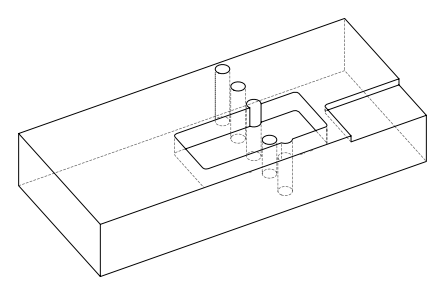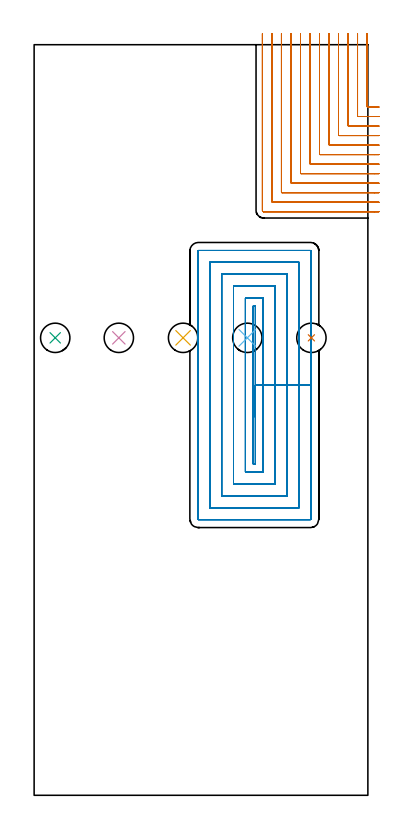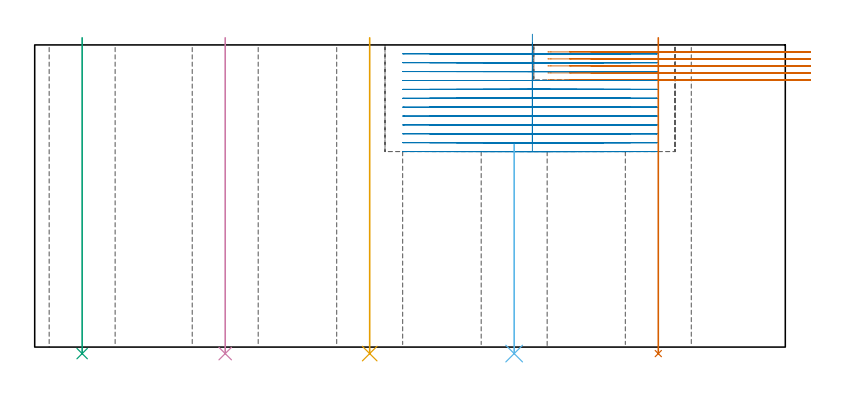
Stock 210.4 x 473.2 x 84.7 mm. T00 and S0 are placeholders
(PLAN: 7 operations, 2 tool changes, 67.7 min)
(1 MILL_CORNER_NOTCH_RECTANGULAR | CORNER_NOTCH_RECTANGULAR | UGT0201_126 | Follow Part, ap 2, ae 75% | 15.79 min | 75458 mm3)
(2 MILL_RECTANGULAR_POCKET | POCKET_RECTANGULAR_STRAIGHT | NXT0201_013 | Follow Part, ap 2.5, ae 75% | 50.21 min | 436184 mm3)
(3 INDEXABLE_INSERT_DRILL_THROUGH_HOLE_FROM_SOLID | STEP1HOLE | NXT0302_008 | 0.36 min | 22694 mm3)
(4 INDEXABLE_INSERT_DRILL_THROUGH_HOLE_FROM_SOLID_1 | STEP1HOLE_1 | NXT0302_008 | 0.36 min | 22782 mm3)
(5 INDEXABLE_INSERT_DRILL_THROUGH_HOLE_FROM_SOLID_2 | STEP1HOLE_2 | NXT0302_008 | 0.36 min | 20960 mm3)
(6 INDEXABLE_INSERT_DRILL_THROUGH_HOLE_FROM_SOLID_3 | STEP1HOLE_3 | NXT0302_008 | 0.24 min | 14696 mm3)
(7 INDEXABLE_INSERT_DRILL_THROUGH_HOLE_FROM_SOLID_4 | STEP1HOLE_4 | NXT0302_008 | 0.36 min | 16225 mm3)
(TOOL UGT0201_126 | Carbide End Mill 8.0 | D8 FL15 Z4)
(TOOL NXT0201_013 | ENDMILL 10mm | D10 FL30 Z4)
(TOOL NXT0302_008 | Index. Insert Drill 18.5mm [880-D1850L25-05] | D18.5 PA176 FL93 Z2)
(OP 1 MILL_CORNER_NOTCH_RECTANGULAR)
G17 G21 G94 G90
T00 M6
G54
G17 G0 G90 X209.9 Y480.2 S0 M3
G43 Z94.7 H0
Z82.74
G94 G1 Y477.2 F250.
Y434.295 F500.
G3 X210.295 Y433.9 R0.4
G1 X214.4
X217.4 F250.
G0 Z94.7
X203.9 Y480.2
Z82.74
G1 Y477.2
Y428.295 F500.
G3 X204.295 Y427.9 R0.4
G1 X214.4
X217.4 F250.
G0 Z94.7
X197.9 Y480.2
Z82.74
G1 Y477.2
Y422.295 F500.
G3 X198.295 Y421.9 R0.4
G1 X214.4
X217.4 F250.
G0 Z94.7
X191.9 Y480.2
Z82.74
G1 Y477.2
Y416.296 F500.
G3 X192.296 Y415.9 R0.4
G1 X214.4
X217.4 F250.
G0 Z94.7
X185.9 Y480.2
Z82.74
G1 Y477.2
Y410.296 F500.
G3 X186.296 Y409.9 R0.4
G1 X214.4
X217.4 F250.
G0 Z94.7
X179.9 Y480.2
Z82.74
G1 Y477.2
Y404.296 F500.
G3 X180.296 Y403.9 R0.4
G1 X214.4
X217.4 F250.
G0 Z94.7
X173.9 Y480.2
Z82.74
G1 Y477.2
Y398.296 F500.
G3 X174.296 Y397.9 R0.4
G1 X214.4
X217.4 F250.
G0 Z94.7
X167.9 Y480.2
Z82.74
G1 Y477.2
Y392.296 F500.
G3 X168.296 Y391.9 R0.4
G1 X214.4
X217.4 F250.
G0 Z94.7
X161.9 Y480.2
Z82.74
G1 Y477.2
Y386.297 F500.
G3 X162.297 Y385.9 R0.4
G1 X214.4
X217.4 F250.
G0 Z94.7
X155.9 Y480.2
Z82.74
G1 Y477.2
Y380.297 F500.
G3 X156.297 Y379.9 R0.4
G1 X214.4
X217.4 F250.
G0 Z94.7
X149.9 Y480.2
Z82.74
G1 Y477.2
Y374.297 F500.
G3 X150.297 Y373.9 R0.4
G1 X214.4
X217.4 F250.
G0 Z94.7
X143.9 Y480.2
Z82.74
G1 Y477.2
Y368.7 F500.
G3 X144.7 Y367.9 R0.8
G1 X214.4
X217.4 F250.
G0 Z94.7
X209.9 Y480.2
Z80.78
G1 Y477.2
Y434.295 F500.
G3 X210.295 Y433.9 R0.4
G1 X214.4
X217.4 F250.
G0 Z94.7
X203.9 Y480.2
Z80.78
G1 Y477.2
Y428.295 F500.
G3 X204.295 Y427.9 R0.4
G1 X214.4
X217.4 F250.
G0 Z94.7
X197.9 Y480.2
Z80.78
G1 Y477.2
Y422.295 F500.
G3 X198.295 Y421.9 R0.4
G1 X214.4
X217.4 F250.
G0 Z94.7
X191.9 Y480.2
Z80.78
G1 Y477.2
Y416.296 F500.
G3 X192.296 Y415.9 R0.4
G1 X214.4
X217.4 F250.
G0 Z94.7
X185.9 Y480.2
Z80.78
G1 Y477.2
Y410.296 F500.
G3 X186.296 Y409.9 R0.4
G1 X214.4
X217.4 F250.
G0 Z94.7
X179.9 Y480.2
Z80.78
G1 Y477.2
Y404.296 F500.
G3 X180.296 Y403.9 R0.4
G1 X214.4
X217.4 F250.
G0 Z94.7
X173.9 Y480.2
Z80.78
G1 Y477.2
Y398.296 F500.
G3 X174.296 Y397.9 R0.4
G1 X214.4
X217.4 F250.
G0 Z94.7
X167.9 Y480.2
Z80.78
G1 Y477.2
Y392.296 F500.
G3 X168.296 Y391.9 R0.4
G1 X214.4
X217.4 F250.
G0 Z94.7
X161.9 Y480.2
Z80.78
G1 Y477.2
Y386.297 F500.
G3 X162.297 Y385.9 R0.4
G1 X214.4
X217.4 F250.
G0 Z94.7
X155.9 Y480.2
Z80.78
G1 Y477.2
Y380.297 F500.
G3 X156.297 Y379.9 R0.4
G1 X214.4
X217.4 F250.
G0 Z94.7
X149.9 Y480.2
Z80.78
G1 Y477.2
Y374.297 F500.
G3 X150.297 Y373.9 R0.4
G1 X214.4
X217.4 F250.
G0 Z94.7
X143.9 Y480.2
Z80.78
G1 Y477.2
Y368.7 F500.
G3 X144.7 Y367.9 R0.8
G1 X214.4
X217.4 F250.
G0 Z94.7
X209.9 Y480.2
Z78.82
G1 Y477.2
Y434.295 F500.
G3 X210.295 Y433.9 R0.4
G1 X214.4
X217.4 F250.
G0 Z94.7
X203.9 Y480.2
Z78.82
G1 Y477.2
Y428.295 F500.
G3 X204.295 Y427.9 R0.4
G1 X214.4
X217.4 F250.
G0 Z94.7
X197.9 Y480.2
Z78.82
G1 Y477.2
Y422.295 F500.
G3 X198.295 Y421.9 R0.4
G1 X214.4
X217.4 F250.
G0 Z94.7
X191.9 Y480.2
Z78.82
G1 Y477.2
Y416.296 F500.
G3 X192.296 Y415.9 R0.4
G1 X214.4
X217.4 F250.
G0 Z94.7
X185.9 Y480.2
Z78.82
G1 Y477.2
Y410.296 F500.
G3 X186.296 Y409.9 R0.4
G1 X214.4
X217.4 F250.
G0 Z94.7
X179.9 Y480.2
Z78.82
G1 Y477.2
Y404.296 F500.
G3 X180.296 Y403.9 R0.4
G1 X214.4
X217.4 F250.
G0 Z94.7
X173.9 Y480.2
Z78.82
G1 Y477.2
Y398.296 F500.
G3 X174.296 Y397.9 R0.4
G1 X214.4
X217.4 F250.
G0 Z94.7
X167.9 Y480.2
Z78.82
G1 Y477.2
Y392.296 F500.
G3 X168.296 Y391.9 R0.4
G1 X214.4
X217.4 F250.
G0 Z94.7
X161.9 Y480.2
Z78.82
G1 Y477.2
Y386.297 F500.
G3 X162.297 Y385.9 R0.4
G1 X214.4
X217.4 F250.
G0 Z94.7
X155.9 Y480.2
Z78.82
G1 Y477.2
Y380.297 F500.
G3 X156.297 Y379.9 R0.4
G1 X214.4
X217.4 F250.
G0 Z94.7
X149.9 Y480.2
Z78.82
G1 Y477.2
Y374.297 F500.
G3 X150.297 Y373.9 R0.4
G1 X214.4
X217.4 F250.
G0 Z94.7
X143.9 Y480.2
Z78.82
G1 Y477.2
Y368.7 F500.
G3 X144.7 Y367.9 R0.8
G1 X214.4
X217.4 F250.
G0 Z94.7
X209.9 Y480.2
Z76.86
G1 Y477.2
Y434.295 F500.
G3 X210.295 Y433.9 R0.4
G1 X214.4
X217.4 F250.
G0 Z94.7
X203.9 Y480.2
Z76.86
G1 Y477.2
Y428.295 F500.
G3 X204.295 Y427.9 R0.4
G1 X214.4
X217.4 F250.
G0 Z94.7
X197.9 Y480.2
Z76.86
G1 Y477.2
Y422.295 F500.
G3 X198.295 Y421.9 R0.4
G1 X214.4
X217.4 F250.
G0 Z94.7
X191.9 Y480.2
Z76.86
G1 Y477.2
Y416.296 F500.
G3 X192.296 Y415.9 R0.4
G1 X214.4
X217.4 F250.
G0 Z94.7
X185.9 Y480.2
Z76.86
G1 Y477.2
Y410.296 F500.
G3 X186.296 Y409.9 R0.4
G1 X214.4
X217.4 F250.
G0 Z94.7
X179.9 Y480.2
Z76.86
G1 Y477.2
Y404.296 F500.
G3 X180.296 Y403.9 R0.4
G1 X214.4
X217.4 F250.
G0 Z94.7
X173.9 Y480.2
Z76.86
G1 Y477.2
Y398.296 F500.
G3 X174.296 Y397.9 R0.4
G1 X214.4
X217.4 F250.
G0 Z94.7
X167.9 Y480.2
Z76.86
G1 Y477.2
Y392.296 F500.
G3 X168.296 Y391.9 R0.4
G1 X214.4
X217.4 F250.
G0 Z94.7
X161.9 Y480.2
Z76.86
G1 Y477.2
Y386.297 F500.
G3 X162.297 Y385.9 R0.4
G1 X214.4
X217.4 F250.
G0 Z94.7
X155.9 Y480.2
Z76.86
G1 Y477.2
Y380.297 F500.
G3 X156.297 Y379.9 R0.4
G1 X214.4
X217.4 F250.
G0 Z94.7
X149.9 Y480.2
Z76.86
G1 Y477.2
Y374.297 F500.
G3 X150.297 Y373.9 R0.4
G1 X214.4
X217.4 F250.
G0 Z94.7
X143.9 Y480.2
Z76.86
G1 Y477.2
Y368.7 F500.
G3 X144.7 Y367.9 R0.8
G1 X214.4
X217.4 F250.
G0 Z94.7
X209.9 Y480.2
Z74.9
G1 Y477.2
Y434.295 F500.
G3 X210.295 Y433.9 R0.4
G1 X214.4
X217.4 F250.
G0 Z94.7
X203.9 Y480.2
Z74.9
G1 Y477.2
Y428.295 F500.
G3 X204.295 Y427.9 R0.4
G1 X214.4
X217.4 F250.
G0 Z94.7
X197.9 Y480.2
Z74.9
G1 Y477.2
Y422.295 F500.
G3 X198.295 Y421.9 R0.4
G1 X214.4
X217.4 F250.
G0 Z94.7
X191.9 Y480.2
Z74.9
G1 Y477.2
Y416.296 F500.
G3 X192.296 Y415.9 R0.4
G1 X214.4
X217.4 F250.
G0 Z94.7
X185.9 Y480.2
Z74.9
G1 Y477.2
Y410.296 F500.
G3 X186.296 Y409.9 R0.4
G1 X214.4
X217.4 F250.
G0 Z94.7
X179.9 Y480.2
Z74.9
G1 Y477.2
Y404.296 F500.
G3 X180.296 Y403.9 R0.4
G1 X214.4
X217.4 F250.
G0 Z94.7
X173.9 Y480.2
Z74.9
G1 Y477.2
Y398.296 F500.
G3 X174.296 Y397.9 R0.4
G1 X214.4
X217.4 F250.
G0 Z94.7
X167.9 Y480.2
Z74.9
G1 Y477.2
Y392.296 F500.
G3 X168.296 Y391.9 R0.4
G1 X214.4
X217.4 F250.
G0 Z94.7
X161.9 Y480.2
Z74.9
G1 Y477.2
Y386.297 F500.
G3 X162.297 Y385.9 R0.4
G1 X214.4
X217.4 F250.
G0 Z94.7
X155.9 Y480.2
Z74.9
G1 Y477.2
Y380.297 F500.
G3 X156.297 Y379.9 R0.4
G1 X214.4
X217.4 F250.
G0 Z94.7
X149.9 Y480.2
Z74.9
G1 Y477.2
Y374.297 F500.
G3 X150.297 Y373.9 R0.4
G1 X214.4
X217.4 F250.
G0 Z94.7
X143.9 Y480.2
Z74.9
G1 Y477.2
Y368.7 F500.
G3 X144.7 Y367.9 R0.8
G1 X214.4
X217.4 F250.
G0 Z94.7
M5
M2
(OP 2 MILL_RECTANGULAR_POCKET)
G17 G21 G94 G90
T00 M6
G54
G17 G0 G90 X139.5 Y238.155 S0 M3
G43 Z94.7 H0
Z87.7
G94 G1 Y258.65 Z82.208 F250.
Y280.319 F500.
Y308.5
X138.2
Y208.8
X139.5
Y258.65
X144.5
Y280.319
Y313.5
X133.2
Y203.8
X144.5
Y258.65
X152.
Y280.319
Y321.
X125.7
Y196.3
X152.
Y258.65
X159.5
Y280.319
Y328.5
X118.2
Y188.8
X159.5
Y258.65
X167.
Y280.319
Y336.
X110.7
Y181.3
X167.
Y258.65
X174.5
Y343.2
G3 X174.2 Y343.5 R0.3
G1 X103.5
G3 X103.2 Y343.2 R0.3
G1 Y174.1
G3 X103.5 Y173.8 R0.3
G1 X174.2
G3 X174.5 Y174.1 R0.3
G1 Y258.65
Y259.65
G0 X139.5 Y238.155 Z85.208
G1 Y258.65 Z79.717 F250.
Y308.5 F500.
X138.2
Y208.8
X139.5
Y258.65
X144.5
Y313.5
X133.2
Y203.8
X144.5
Y258.65
X152.
Y280.319
Y321.
X125.7
Y196.3
X152.
Y258.65
X159.5
Y280.319
Y328.5
X118.2
Y188.8
X159.5
Y258.65
X167.
Y280.319
Y336.
X110.7
Y181.3
X167.
Y258.65
X174.5
Y343.2
G3 X174.2 Y343.5 R0.3
G1 X103.5
G3 X103.2 Y343.2 R0.3
G1 Y174.1
G3 X103.5 Y173.8 R0.3
G1 X174.2
G3 X174.5 Y174.1 R0.3
G1 Y258.65
Y259.65
G0 X139.5 Y238.155 Z82.717
G1 Y258.65 Z77.225 F250.
Y308.5 F500.
X138.2
Y208.8
X139.5
Y258.65
X144.5
Y313.5
X133.2
Y203.8
X144.5
Y258.65
X152.
Y280.319
Y321.
X125.7
Y196.3
X152.
Y258.65
X159.5
Y280.319
Y328.5
X118.2
Y188.8
X159.5
Y258.65
X167.
Y280.319
Y336.
X110.7
Y181.3
X167.
Y258.65
X174.5
Y343.2
G3 X174.2 Y343.5 R0.3
G1 X103.5
G3 X103.2 Y343.2 R0.3
G1 Y174.1
G3 X103.5 Y173.8 R0.3
G1 X174.2
G3 X174.5 Y174.1 R0.3
G1 Y258.65
Y259.65
G0 X139.5 Y238.155 Z80.225
G1 Y258.65 Z74.733 F250.
Y280.317 F500.
Y308.5
X138.2
Y208.8
X139.5
Y258.65
X144.5
Y313.5
X133.2
Y203.8
X144.5
Y258.65
X152.
Y321.
X125.7
Y196.3
X152.
Y258.65
X159.5
Y328.5
X118.2
Y188.8
X159.5
Y258.65
X167.
Y336.
X110.7
Y181.3
X167.
Y258.65
X174.5
Y343.2
G3 X174.2 Y343.5 R0.3
G1 X103.5
G3 X103.2 Y343.2 R0.3
G1 Y174.1
G3 X103.5 Y173.8 R0.3
G1 X174.2
G3 X174.5 Y174.1 R0.3
G1 Y258.65
Y259.65
G0 X139.5 Y238.155 Z77.733
G1 Y258.65 Z72.242 F250.
Y280.317 F500.
Y308.5
X138.2
Y208.8
X139.5
Y258.65
X144.5
Y313.5
X133.2
Y203.8
X144.5
Y258.65
X152.
Y321.
X125.7
Y196.3
X152.
Y258.65
X159.5
Y328.5
X118.2
Y188.8
X159.5
Y258.65
X167.
Y336.
X110.7
Y181.3
X167.
Y258.65
X174.5
Y343.2
G3 X174.2 Y343.5 R0.3
G1 X103.5
G3 X103.2 Y343.2 R0.3
G1 Y174.1
G3 X103.5 Y173.8 R0.3
G1 X174.2
G3 X174.5 Y174.1 R0.3
G1 Y258.65
Y259.65
G0 X139.5 Y238.155 Z75.242
G1 Y258.65 Z69.75 F250.
Y280.317 F500.
Y308.5
X138.2
Y208.8
X139.5
Y258.65
X144.5
Y313.5
X133.2
Y203.8
X144.5
Y258.65
X152.
Y321.
X125.7
Y196.3
X152.
Y258.65
X159.5
Y328.5
X118.2
Y188.8
X159.5
Y258.65
X167.
Y336.
X110.7
Y181.3
X167.
Y258.65
X174.5
Y343.2
G3 X174.2 Y343.5 R0.3
G1 X103.5
G3 X103.2 Y343.2 R0.3
G1 Y174.1
G3 X103.5 Y173.8 R0.3
G1 X174.2
G3 X174.5 Y174.1 R0.3
G1 Y258.65
Y259.65
G0 X139.5 Y238.155 Z72.75
G1 Y258.65 Z67.258 F250.
Y280.317 F500.
Y308.5
X138.2
Y208.8
X139.5
Y258.65
X144.5
Y313.5
X133.2
Y203.8
X144.5
Y258.65
X152.
Y321.
X125.7
Y196.3
X152.
Y258.65
X159.5
Y328.5
X118.2
Y188.8
X159.5
Y258.65
X167.
Y336.
X110.7
Y181.3
X167.
Y258.65
X174.5
Y343.2
G3 X174.2 Y343.5 R0.3
G1 X103.5
G3 X103.2 Y343.2 R0.3
G1 Y174.1
G3 X103.5 Y173.8 R0.3
G1 X174.2
G3 X174.5 Y174.1 R0.3
G1 Y258.65
Y259.65
G0 X139.5 Y238.155 Z70.258
G1 Y258.65 Z64.767 F250.
Y280.317 F500.
Y308.5
X138.2
Y208.8
X139.5
Y258.65
X144.5
Y313.5
X133.2
Y203.8
X144.5
Y258.65
X152.
Y321.
X125.7
Y196.3
X152.
Y258.65
X159.5
Y328.5
X118.2
Y188.8
X159.5
Y258.65
X167.
Y336.
X110.7
Y181.3
X167.
Y258.65
X174.5
Y343.2
G3 X174.2 Y343.5 R0.3
G1 X103.5
G3 X103.2 Y343.2 R0.3
G1 Y174.1
G3 X103.5 Y173.8 R0.3
G1 X174.2
G3 X174.5 Y174.1 R0.3
G1 Y258.65
Y259.65
G0 X139.5 Y238.155 Z67.767
G1 Y258.65 Z62.275 F250.
Y280.317 F500.
Y308.5
X138.2
Y208.8
X139.5
Y258.65
X144.5
Y313.5
X133.2
Y203.8
X144.5
Y258.65
X152.
Y321.
X125.7
Y196.3
X152.
Y258.65
X159.5
Y328.5
X118.2
Y188.8
X159.5
Y258.65
X167.
Y336.
X110.7
Y181.3
X167.
Y258.65
X174.5
Y343.2
G3 X174.2 Y343.5 R0.3
G1 X103.5
G3 X103.2 Y343.2 R0.3
G1 Y174.1
G3 X103.5 Y173.8 R0.3
G1 X174.2
G3 X174.5 Y174.1 R0.3
G1 Y258.65
Y259.65
G0 X139.5 Y238.155 Z65.275
G1 Y258.65 Z59.783 F250.
Y280.317 F500.
Y308.5
X138.2
Y208.8
X139.5
Y258.65
X144.5
Y313.5
X133.2
Y203.8
X144.5
Y258.65
X152.
Y321.
X125.7
Y196.3
X152.
Y258.65
X159.5
Y328.5
X118.2
Y188.8
X159.5
Y258.65
X167.
Y336.
X110.7
Y181.3
X167.
Y258.65
X174.5
Y343.2
G3 X174.2 Y343.5 R0.3
G1 X103.5
G3 X103.2 Y343.2 R0.3
G1 Y174.1
G3 X103.5 Y173.8 R0.3
G1 X174.2
G3 X174.5 Y174.1 R0.3
G1 Y258.65
Y259.65
G0 X139.5 Y238.155 Z62.783
G1 Y258.65 Z57.292 F250.
Y280.317 F500.
Y308.5
X138.2
Y208.8
X139.5
Y258.65
X144.5
Y313.5
X133.2
Y203.8
X144.5
Y258.65
X152.
Y321.
X125.7
Y196.3
X152.
Y258.65
X159.5
Y328.5
X118.2
Y188.8
X159.5
Y258.65
X167.
Y336.
X110.7
Y181.3
X167.
Y258.65
X174.5
Y343.2
G3 X174.2 Y343.5 R0.3
G1 X103.5
G3 X103.2 Y343.2 R0.3
G1 Y174.1
G3 X103.5 Y173.8 R0.3
G1 X174.2
G3 X174.5 Y174.1 R0.3
G1 Y258.65
Y259.65
G0 X139.5 Y238.155 Z60.292
G1 Y258.65 Z54.8 F250.
Y280.317 F500.
Y308.5
X138.2
Y208.8
X139.5
Y258.65
X144.5
Y313.5
X133.2
Y203.8
X144.5
Y258.65
X152.
Y321.
X125.7
Y196.3
X152.
Y258.65
X159.5
Y328.5
X118.2
Y188.8
X159.5
Y258.65
X167.
Y336.
X110.7
Y181.3
X167.
Y258.65
X174.5
Y343.2
G3 X174.2 Y343.5 R0.3
G1 X103.5
G3 X103.2 Y343.2 R0.3
G1 Y174.1
G3 X103.5 Y173.8 R0.3
G1 X174.2
G3 X174.5 Y174.1 R0.3
G1 Y258.65
Y259.65
G0 Z94.7
M5
M2
(OP 3 INDEXABLE_INSERT_DRILL_THROUGH_HOLE_FROM_SOLID)
G17 G21 G94 G90
T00 M6
G54
G17 G0 G90 X13.3 Y288.4 S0 M3
G43 Z94.7 H1
G94 G81 G98 Z-1.823 F250. R86.7
G80
M5
M2
(OP 4 INDEXABLE_INSERT_DRILL_THROUGH_HOLE_FROM_SOLID_1)
G17 G21 G94 G90
T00 M6
G54
G17 G0 G90 X53.4 Y288.4 S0 M3
G43 Z94.7 H1
G94 G81 G98 Z-1.823 F250. R86.7
G80
M5
M2
(OP 5 INDEXABLE_INSERT_DRILL_THROUGH_HOLE_FROM_SOLID_2)
G17 G21 G94 G90
T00 M6
G54
G17 G0 G90 X93.9 Y288.4 S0 M3
G43 Z94.7 H1
G94 G81 G98 Z-1.823 F250. R86.7
G80
M5
M2
(OP 6 INDEXABLE_INSERT_DRILL_THROUGH_HOLE_FROM_SOLID_3)
G17 G21 G94 G90
T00 M6
G54
G17 G0 G90 X134.4 Y288.4 S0 M3
G43 Z94.7 H1
G94 G81 G98 Z-1.823 F250. R56.8
G80
M5
M2
(OP 7 INDEXABLE_INSERT_DRILL_THROUGH_HOLE_FROM_SOLID_4)
G17 G21 G94 G90
T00 M6
G54
G17 G0 G90 X174.8 Y288.4 S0 M3
G43 Z94.7 H1
G94 G81 G98 Z-1.823 F250. R86.7
G80
M5
M2
